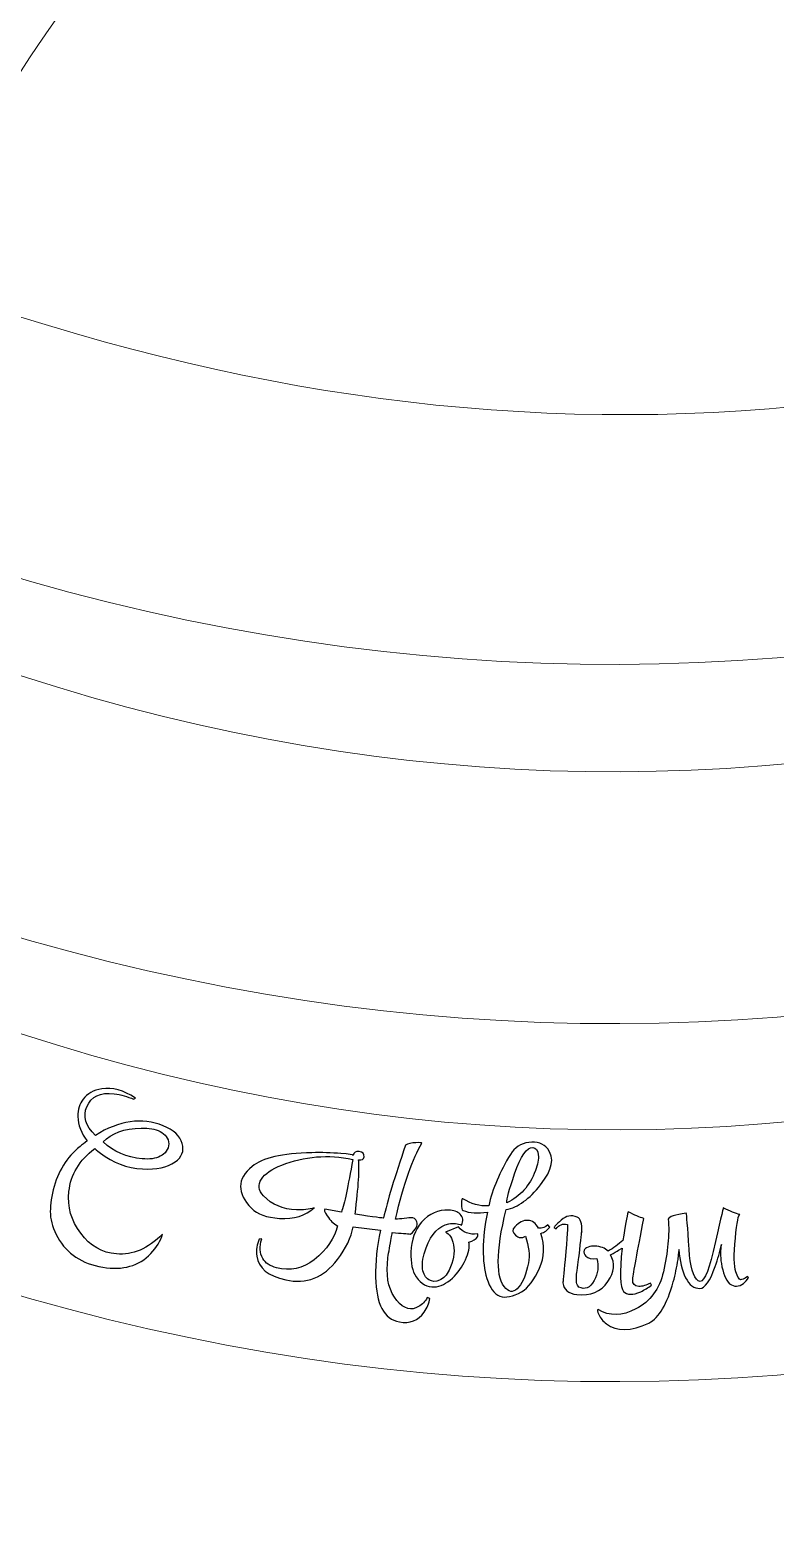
# Model space of a CAD drawing. Header units: centimetres. Extents: x -20 to -6.4, y 3.1 to 19.6.
# Drawn here: x -16.17 to -12.37, y 3.08 to 10.65 of the extents above; entities that cross this region are included whole.
import ezdxf

# ---------------------------------------------------------------- set-up
doc = ezdxf.new("R2010")
doc.units = ezdxf.units.CM
doc.header["$MEASUREMENT"] = 0
doc.layers.add('layer 1', color=7, linetype='Continuous')

msp = doc.modelspace()

# ---------------------------------------------------------------- linework, layer by layer
at = {"layer": 'layer 1', "color": 1, "lineweight": 9}
for points, knots in [([(-16.6372, 9.33466), (-16.8917, 9.57875), (-15.8594, 10.95794), (-15.84365, 10.96815), (-15.84365, 10.96815), (-15.84365, 10.96815), (-15.66168, 11.02669), (-15.66168, 11.02669), (-15.66168, 11.02669), (-14.97503, 11.28237), (-14.34317, 11.82591), (-13.88343, 12.38843), (-13.88343, 12.38843), (-13.70539, 12.60627), (-13.66276, 12.67584), (-13.36201, 12.69129), (-13.36201, 12.69129), (-13.16215, 12.70156), (-12.91121, 12.69092), (-12.69189, 12.69988), (-12.69189, 12.69988), (-12.2211, 12.71911), (-11.81925, 12.78065), (-11.40326, 13.00119), (-11.40326, 13.00119), (-11.40326, 13.00119), (-11.36113, 12.83589), (-11.36113, 12.83589), (-11.36113, 12.83589), (-11.18466, 12.89924), (-11.13487, 12.92668), (-10.97002, 13.03785), (-10.97002, 13.03785), (-10.80898, 13.14645), (-10.63168, 13.28639), (-10.47871, 13.4078), (-10.47871, 13.4078), (-10.37373, 13.34103), (-10.23522, 13.27119), (-10.115, 13.3671), (-10.115, 13.3671), (-10.02052, 13.44248), (-9.89948, 13.78597), (-9.8452, 13.91108), (-9.8452, 13.91108), (-9.77117, 14.08167), (-9.71157, 14.21591), (-9.60102, 14.36301), (-9.60102, 14.36301), (-9.49715, 14.13456), (-9.25132, 13.47704), (-9.62033, 13.33916), (-9.62033, 13.33916), (-9.62033, 13.33916), (-9.72407, 13.31056), (-9.72407, 13.31056), (-9.72407, 13.31056), (-9.72407, 13.31056), (-9.76021, 12.67255), (-9.76021, 12.67255), (-9.76021, 12.67255), (-9.57888, 12.69005), (-9.46102, 12.70468), (-9.30602, 12.81328), (-9.30602, 12.81328), (-8.86304, 13.12367), (-8.79593, 13.79696), (-8.83973, 14.28745), (-8.83973, 14.28745), (-8.88414, 14.78479), (-9.03637, 15.26624), (-9.22524, 15.72594), (-9.22524, 15.72594), (-9.25485, 15.798), (-9.3498, 15.8416), (-9.43915, 15.81849), (-9.43915, 15.81849), (-9.63312, 15.76832), (-9.86188, 15.44425), (-9.97138, 15.29305), (-9.97138, 15.29305), (-9.97138, 15.29305), (-10.07982, 15.3921), (-10.07982, 15.3921), (-10.07982, 15.3921), (-10.07982, 15.3921), (-9.9883, 15.39845), (-9.9883, 15.39845), (-9.9883, 15.39845), (-10.03646, 15.58745), (-10.05621, 15.63299), (-10.15134, 15.81644), (-10.15134, 15.81644), (-10.27769, 16.06006), (-10.49896, 16.1832), (-10.75654, 16.24412), (-10.75654, 16.24412), (-10.75654, 16.24412), (-11.02456, 16.29147), (-11.02456, 16.29147), (-11.02456, 16.29147), (-11.14422, 16.30677), (-11.1513, 16.30621), (-11.27779, 16.33938), (-11.27779, 16.33938), (-11.42765, 16.37868), (-11.5764, 16.42557), (-11.71643, 16.49222), (-11.71643, 16.49222), (-11.58764, 16.66313), (-11.62645, 16.81322), (-11.42104, 17.00673), (-11.42104, 17.00673), (-11.27279, 17.1464), (-11.18721, 17.20042), (-11.23433, 17.42858), (-11.23433, 17.42858), (-11.23433, 17.42858), (-11.28125, 17.72378), (-11.28125, 17.72378), (-11.28125, 17.72378), (-11.32441, 17.90642), (-11.44329, 17.96402), (-11.62526, 17.93273), (-11.62526, 17.93273), (-11.76343, 17.90896), (-11.88521, 17.80249), (-12.01914, 17.73171), (-12.01914, 17.73171), (-12.19409, 17.63925), (-12.36579, 17.58364), (-12.55342, 17.5249), (-12.55342, 17.5249), (-12.26075, 17.88243), (-11.9908, 18.31403), (-11.83277, 18.74992), (-11.83277, 18.74992), (-11.78506, 18.8815), (-11.65393, 19.25537), (-11.86162, 19.32987), (-11.86162, 19.32987), (-12.01035, 19.3832), (-12.12107, 19.17748), (-12.17985, 19.07226), (-12.17985, 19.07226), (-12.39262, 18.69138), (-12.55198, 18.33641), (-12.86181, 18.00914), (-12.86181, 18.00914), (-13.00071, 17.86242), (-13.11167, 17.77911), (-13.28322, 17.6768), (-13.28322, 17.6768), (-13.35659, 17.76237), (-13.4373, 17.81773), (-13.55612, 17.82399), (-13.55612, 17.82399), (-13.77679, 17.83563), (-13.96209, 17.65465), (-13.93555, 17.40521), (-13.93555, 17.40521), (-14.37042, 17.26683), (-14.84834, 17.15783), (-15.2995, 17.28844), (-15.2995, 17.28844), (-15.84988, 17.44777), (-16.10502, 17.89743), (-16.26247, 18.41263), (-16.26247, 18.41263), (-16.28689, 18.49254), (-16.33261, 18.70326), (-16.39846, 18.74768), (-16.39846, 18.74768), (-16.44736, 18.78066), (-16.52832, 18.76311), (-16.56993, 18.71947), (-16.56993, 18.71947), (-16.56993, 18.71947), (-16.58657, 18.69843), (-16.58657, 18.69843), (-16.58657, 18.69843), (-16.60002, 18.78449), (-16.65378, 19.19206), (-16.67576, 19.24246), (-16.67576, 19.24246), (-16.70915, 19.31904), (-16.90267, 19.4015), (-16.95702, 19.09695), (-16.95702, 19.09695), (-16.95702, 19.09695), (-16.96576, 19.03654), (-16.96576, 19.03654), (-16.96576, 19.03654), (-16.97583, 19.11513), (-17.0066, 19.43102), (-17.04281, 19.49165), (-17.04281, 19.49165), (-17.09041, 19.57136), (-17.24954, 19.58329), (-17.30565, 19.33225), (-17.30565, 19.33225), (-17.36433, 19.0697), (-17.32956, 18.61553), (-17.28533, 18.35175), (-17.28533, 18.35175), (-17.28533, 18.35175), (-17.24919, 18.16574), (-17.24919, 18.16574), (-17.24919, 18.16574), (-17.30124, 18.23922), (-17.41696, 18.44195), (-17.53761, 18.35298), (-17.53761, 18.35298), (-17.57412, 18.32605), (-17.59385, 18.26134), (-17.59135, 18.23484), (-17.59135, 18.23484), (-17.59135, 18.23484), (-17.46643, 17.90726), (-17.46643, 17.90726), (-17.46643, 17.90726), (-16.86414, 16.53369), (-15.60738, 16.19785), (-14.24471, 16.54411), (-14.24471, 16.54411), (-14.02737, 16.59934), (-13.85047, 16.66161), (-13.64389, 16.74421), (-13.64389, 16.74421), (-13.64389, 16.74421), (-13.65359, 16.60489), (-13.65359, 16.60489), (-13.65359, 16.60489), (-13.83561, 16.5323), (-13.85814, 16.49251), (-13.95784, 16.32455), (-13.95784, 16.32455), (-13.71888, 16.24311), (-13.56704, 16.18874), (-13.3169, 16.20023), (-13.3169, 16.20023), (-13.20305, 15.96763), (-12.83002, 15.67036), (-12.64121, 15.50719), (-12.64121, 15.50719), (-12.49134, 15.37767), (-12.24231, 15.17664), (-12.12528, 15.01422), (-12.12528, 15.01422), (-12.28004, 14.85764), (-12.67313, 14.7749), (-12.87474, 14.72736), (-12.87474, 14.72736), (-13.64406, 14.54596), (-14.58855, 14.37252), (-15.14757, 13.74212), (-15.14757, 13.74212), (-15.14757, 13.74212), (-15.22886, 13.64344), (-15.22886, 13.64344), (-15.22886, 13.64344), (-15.39193, 13.74867), (-15.62739, 13.90481), (-15.80137, 13.98001), (-15.80137, 13.98001), (-15.80137, 13.98001), (-15.89792, 14.01986), (-15.89792, 14.01986), (-15.89792, 14.01986), (-15.95386, 13.81005), (-16.00063, 13.60987), (-15.92797, 13.39165), (-15.92797, 13.39165), (-15.85576, 13.17483), (-15.6964, 13.03996), (-15.49442, 12.95028), (-15.49442, 12.95028), (-15.64179, 12.59634), (-15.62214, 11.87629), (-15.89432, 11.61155), (-15.89432, 11.61155), (-15.99493, 11.51368), (-16.10847, 11.50913), (-16.23823, 11.53917), (-16.23823, 11.53917), (-16.35559, 11.56636), (-16.45513, 11.4017), (-16.50929, 11.31735), (-16.50929, 11.31735), (-16.77318, 10.90638), (-17.01245, 10.45003), (-17.42027, 10.15958), (-17.42027, 10.15958), (-17.62591, 10.01313), (-17.76247, 9.98185), (-17.98329, 9.94225), (-17.98329, 9.94225), (-18.28987, 10.10098), (-18.59729, 10.27568), (-18.90466, 10.46599), (-18.90466, 10.46599), (-19.20207, 10.65102), (-19.59318, 10.55991), (-19.7782, 10.2625), (-19.7782, 10.2625), (-19.96323, 9.9651), (-19.87212, 9.57399), (-19.57471, 9.38896), (-19.57471, 9.38896), (-15.30037, 6.73541), (-11.02743, 6.79646), (-6.75578, 9.38648), (-6.75578, 9.38648), (-6.45701, 9.56739), (-6.36146, 9.95628), (-6.54237, 10.25506), (-6.54237, 10.25506), (-6.72327, 10.55384), (-7.11216, 10.64938), (-7.41094, 10.46848), (-7.41094, 10.46848), (-10.68667, 8.48324), (-13.61469, 8.25206), (-16.6372, 9.33466)], [0, 0, 0, 0, 0.0121951, 0.0121951, 0.0121951, 0.0121951, 0.0243902, 0.0243902, 0.0243902, 0.0243902, 0.0365854, 0.0365854, 0.0365854, 0.0365854, 0.0487805, 0.0487805, 0.0487805, 0.0487805, 0.0609756, 0.0609756, 0.0609756, 0.0609756, 0.0731707, 0.0731707, 0.0731707, 0.0731707, 0.0853659, 0.0853659, 0.0853659, 0.0853659, 0.097561, 0.097561, 0.097561, 0.097561, 0.1097561, 0.1097561, 0.1097561, 0.1097561, 0.1219512, 0.1219512, 0.1219512, 0.1219512, 0.1341463, 0.1341463, 0.1341463, 0.1341463, 0.1463415, 0.1463415, 0.1463415, 0.1463415, 0.1585366, 0.1585366, 0.1585366, 0.1585366, 0.1707317, 0.1707317, 0.1707317, 0.1707317, 0.1829268, 0.1829268, 0.1829268, 0.1829268, 0.195122, 0.195122, 0.195122, 0.195122, 0.2073171, 0.2073171, 0.2073171, 0.2073171, 0.2195122, 0.2195122, 0.2195122, 0.2195122, 0.2317073, 0.2317073, 0.2317073, 0.2317073, 0.2439024, 0.2439024, 0.2439024, 0.2439024, 0.2560976, 0.2560976, 0.2560976, 0.2560976, 0.2682927, 0.2682927, 0.2682927, 0.2682927, 0.2804878, 0.2804878, 0.2804878, 0.2804878, 0.2926829, 0.2926829, 0.2926829, 0.2926829, 0.304878, 0.304878, 0.304878, 0.304878, 0.3170732, 0.3170732, 0.3170732, 0.3170732, 0.3292683, 0.3292683, 0.3292683, 0.3292683, 0.3414634, 0.3414634, 0.3414634, 0.3414634, 0.3536585, 0.3536585, 0.3536585, 0.3536585, 0.3658537, 0.3658537, 0.3658537, 0.3658537, 0.3780488, 0.3780488, 0.3780488, 0.3780488, 0.3902439, 0.3902439, 0.3902439, 0.3902439, 0.402439, 0.402439, 0.402439, 0.402439, 0.4146341, 0.4146341, 0.4146341, 0.4146341, 0.4268293, 0.4268293, 0.4268293, 0.4268293, 0.4390244, 0.4390244, 0.4390244, 0.4390244, 0.4512195, 0.4512195, 0.4512195, 0.4512195, 0.4634146, 0.4634146, 0.4634146, 0.4634146, 0.4756098, 0.4756098, 0.4756098, 0.4756098, 0.4878049, 0.4878049, 0.4878049, 0.4878049, 0.5, 0.5, 0.5, 0.5, 0.5121951, 0.5121951, 0.5121951, 0.5121951, 0.5243902, 0.5243902, 0.5243902, 0.5243902, 0.5365854, 0.5365854, 0.5365854, 0.5365854, 0.5487805, 0.5487805, 0.5487805, 0.5487805, 0.5609756, 0.5609756, 0.5609756, 0.5609756, 0.5731707, 0.5731707, 0.5731707, 0.5731707, 0.5853659, 0.5853659, 0.5853659, 0.5853659, 0.597561, 0.597561, 0.597561, 0.597561, 0.6097561, 0.6097561, 0.6097561, 0.6097561, 0.6219512, 0.6219512, 0.6219512, 0.6219512, 0.6341463, 0.6341463, 0.6341463, 0.6341463, 0.6463415, 0.6463415, 0.6463415, 0.6463415, 0.6585366, 0.6585366, 0.6585366, 0.6585366, 0.6707317, 0.6707317, 0.6707317, 0.6707317, 0.6829268, 0.6829268, 0.6829268, 0.6829268, 0.695122, 0.695122, 0.695122, 0.695122, 0.7073171, 0.7073171, 0.7073171, 0.7073171, 0.7195122, 0.7195122, 0.7195122, 0.7195122, 0.7317073, 0.7317073, 0.7317073, 0.7317073, 0.7439024, 0.7439024, 0.7439024, 0.7439024, 0.7560976, 0.7560976, 0.7560976, 0.7560976, 0.7682927, 0.7682927, 0.7682927, 0.7682927, 0.7804878, 0.7804878, 0.7804878, 0.7804878, 0.7926829, 0.7926829, 0.7926829, 0.7926829, 0.804878, 0.804878, 0.804878, 0.804878, 0.8170732, 0.8170732, 0.8170732, 0.8170732, 0.8292683, 0.8292683, 0.8292683, 0.8292683, 0.8414634, 0.8414634, 0.8414634, 0.8414634, 0.8536585, 0.8536585, 0.8536585, 0.8536585, 0.8658537, 0.8658537, 0.8658537, 0.8658537, 0.8780488, 0.8780488, 0.8780488, 0.8780488, 0.8902439, 0.8902439, 0.8902439, 0.8902439, 0.902439, 0.902439, 0.902439, 0.902439, 0.9146341, 0.9146341, 0.9146341, 0.9146341, 0.9268293, 0.9268293, 0.9268293, 0.9268293, 0.9390244, 0.9390244, 0.9390244, 0.9390244, 0.9512195, 0.9512195, 0.9512195, 0.9512195, 0.9634146, 0.9634146, 0.9634146, 0.9634146, 0.9756098, 0.9756098, 0.9756098, 0.9756098, 1, 1, 1, 1]), ([(-19.57471, 7.55896), (-19.87212, 7.74399), (-19.96323, 8.1351), (-19.7782, 8.4325), (-19.7782, 8.4325), (-19.59318, 8.72991), (-19.20207, 8.82102), (-18.90466, 8.63599), (-18.90466, 8.63599), (-15.07479, 6.25838), (-11.24351, 6.31468), (-7.41094, 8.63848), (-7.41094, 8.63848), (-7.11216, 8.81938), (-6.72327, 8.72384), (-6.54237, 8.42506), (-6.54237, 8.42506), (-6.36146, 8.12628), (-6.45701, 7.73739), (-6.75578, 7.55648), (-6.75578, 7.55648), (-11.02743, 4.96646), (-15.30037, 4.90541), (-19.57471, 7.55896)], [0, 0, 0, 0, 0.1428571, 0.1428571, 0.1428571, 0.1428571, 0.2857143, 0.2857143, 0.2857143, 0.2857143, 0.4285714, 0.4285714, 0.4285714, 0.4285714, 0.5714286, 0.5714286, 0.5714286, 0.5714286, 0.7142857, 0.7142857, 0.7142857, 0.7142857, 1, 1, 1, 1]), ([(-19.57411, 5.73497), (-19.87152, 5.92), (-19.96263, 6.31111), (-19.7776, 6.60851), (-19.7776, 6.60851), (-19.59258, 6.90592), (-19.20147, 6.99703), (-18.90406, 6.812), (-18.90406, 6.812), (-15.07419, 4.43439), (-11.24291, 4.49069), (-7.41034, 6.81449), (-7.41034, 6.81449), (-7.11156, 6.99539), (-6.72267, 6.89985), (-6.54177, 6.60107), (-6.54177, 6.60107), (-6.36086, 6.30229), (-6.45641, 5.9134), (-6.75518, 5.73249), (-6.75518, 5.73249), (-11.02683, 3.14247), (-15.29977, 3.08142), (-19.57411, 5.73497)], [0, 0, 0, 0, 0.1428571, 0.1428571, 0.1428571, 0.1428571, 0.2857143, 0.2857143, 0.2857143, 0.2857143, 0.4285714, 0.4285714, 0.4285714, 0.4285714, 0.5714286, 0.5714286, 0.5714286, 0.5714286, 0.7142857, 0.7142857, 0.7142857, 0.7142857, 1, 1, 1, 1])]:
    msp.add_open_spline(points, degree=3, knots=knots, dxfattribs=at)
at = {"layer": 'layer 1', "color": 250}
for points, knots in [([(-15.63873, 5.20556), (-15.66982, 5.22014), (-15.70295, 5.22972), (-15.73811, 5.23427), (-15.73811, 5.23427), (-15.80869, 5.2424), (-15.85498, 5.22025), (-15.87698, 5.16787), (-15.87698, 5.16787), (-15.898, 5.11944), (-15.88354, 5.07085), (-15.8336, 5.02211), (-15.8336, 5.02211), (-15.71207, 5.0981), (-15.597, 5.1144), (-15.48839, 5.07102), (-15.48839, 5.07102), (-15.43526, 5.04989), (-15.40304, 5.01976), (-15.39174, 4.98065), (-15.39174, 4.98065), (-15.38083, 4.94216), (-15.39281, 4.91094), (-15.42771, 4.88702), (-15.42771, 4.88702), (-15.46781, 4.85914), (-15.52289, 4.84709), (-15.59297, 4.85087), (-15.59297, 4.85087), (-15.67333, 4.85564), (-15.74478, 4.8824), (-15.80734, 4.93113), (-15.80734, 4.93113), (-15.81626, 4.93756), (-15.82618, 4.9453), (-15.83708, 4.95432), (-15.83708, 4.95432), (-15.91541, 4.89545), (-15.95912, 4.82244), (-15.96822, 4.73526), (-15.96822, 4.73526), (-15.97646, 4.65788), (-15.95648, 4.58714), (-15.90827, 4.52303), (-15.90827, 4.52303), (-15.86006, 4.45893), (-15.79936, 4.42382), (-15.72618, 4.41768), (-15.72618, 4.41768), (-15.64434, 4.41044), (-15.56618, 4.44435), (-15.4917, 4.51944), (-15.4917, 4.51944), (-15.50146, 4.48452), (-15.52131, 4.45132), (-15.55124, 4.41985), (-15.55124, 4.41985), (-15.61174, 4.35654), (-15.69331, 4.33321), (-15.79597, 4.34985), (-15.79597, 4.34985), (-15.90245, 4.36797), (-15.97876, 4.41855), (-16.02487, 4.5016), (-16.02487, 4.5016), (-16.04831, 4.54268), (-16.06084, 4.5821), (-16.06248, 4.61987), (-16.06248, 4.61987), (-16.06449, 4.65614), (-16.05969, 4.69756), (-16.04808, 4.74412), (-16.04808, 4.74412), (-16.02475, 4.83774), (-15.9793, 4.91138), (-15.91174, 4.96504), (-15.91174, 4.96504), (-15.90159, 4.97409), (-15.88923, 4.98363), (-15.87462, 4.99367), (-15.87462, 4.99367), (-15.90585, 5.03302), (-15.92186, 5.07435), (-15.92263, 5.11769), (-15.92263, 5.11769), (-15.92365, 5.15372), (-15.91476, 5.18307), (-15.89595, 5.20574), (-15.89595, 5.20574), (-15.87468, 5.23411), (-15.84318, 5.25177), (-15.80145, 5.25874), (-15.80145, 5.25874), (-15.74711, 5.26782), (-15.68996, 5.25226), (-15.63, 5.21206), (-15.63, 5.21206), (-15.63, 5.21206), (-15.63873, 5.20556), (-15.63873, 5.20556)], [0, 0, 0, 0, 0.0384615, 0.0384615, 0.0384615, 0.0384615, 0.0769231, 0.0769231, 0.0769231, 0.0769231, 0.1153846, 0.1153846, 0.1153846, 0.1153846, 0.1538462, 0.1538462, 0.1538462, 0.1538462, 0.1923077, 0.1923077, 0.1923077, 0.1923077, 0.2307692, 0.2307692, 0.2307692, 0.2307692, 0.2692308, 0.2692308, 0.2692308, 0.2692308, 0.3076923, 0.3076923, 0.3076923, 0.3076923, 0.3461538, 0.3461538, 0.3461538, 0.3461538, 0.3846154, 0.3846154, 0.3846154, 0.3846154, 0.4230769, 0.4230769, 0.4230769, 0.4230769, 0.4615385, 0.4615385, 0.4615385, 0.4615385, 0.5, 0.5, 0.5, 0.5, 0.5384615, 0.5384615, 0.5384615, 0.5384615, 0.5769231, 0.5769231, 0.5769231, 0.5769231, 0.6153846, 0.6153846, 0.6153846, 0.6153846, 0.6538462, 0.6538462, 0.6538462, 0.6538462, 0.6923077, 0.6923077, 0.6923077, 0.6923077, 0.7307692, 0.7307692, 0.7307692, 0.7307692, 0.7692308, 0.7692308, 0.7692308, 0.7692308, 0.8076923, 0.8076923, 0.8076923, 0.8076923, 0.8461538, 0.8461538, 0.8461538, 0.8461538, 0.8846154, 0.8846154, 0.8846154, 0.8846154, 0.9230769, 0.9230769, 0.9230769, 0.9230769, 1, 1, 1, 1]), ([(-14.72029, 4.65266), (-14.76347, 4.61231), (-14.8218, 4.59447), (-14.89531, 4.59912), (-14.89531, 4.59912), (-14.96167, 4.60339), (-15.00941, 4.62049), (-15.03856, 4.65041), (-15.03856, 4.65041), (-15.11413, 4.72838), (-15.11312, 4.79953), (-15.03553, 4.86382), (-15.03553, 4.86382), (-14.98324, 4.90712), (-14.88203, 4.93036), (-14.73189, 4.93351), (-14.73189, 4.93351), (-14.6808, 4.93478), (-14.63131, 4.93342), (-14.58345, 4.92943), (-14.58345, 4.92943), (-14.54167, 4.92621), (-14.52071, 4.92304), (-14.52059, 4.91994), (-14.52059, 4.91994), (-14.5186, 4.93564), (-14.50849, 4.94234), (-14.49027, 4.94003), (-14.49027, 4.94003), (-14.47203, 4.93773), (-14.46391, 4.92873), (-14.46589, 4.91303), (-14.46589, 4.91303), (-14.46762, 4.89935), (-14.477, 4.89437), (-14.49402, 4.89806), (-14.49402, 4.89806), (-14.48775, 4.85405), (-14.49353, 4.76139), (-14.51138, 4.62009), (-14.51138, 4.62009), (-14.41491, 4.60584), (-14.36658, 4.59948), (-14.36638, 4.60099), (-14.36638, 4.60099), (-14.34734, 4.68658), (-14.30981, 4.81048), (-14.25382, 4.97269), (-14.25382, 4.97269), (-14.24159, 4.97989), (-14.22437, 4.98388), (-14.20214, 4.98468), (-14.20214, 4.98468), (-14.18144, 4.98567), (-14.17102, 4.9846), (-14.17089, 4.9815), (-14.17089, 4.9815), (-14.2169, 4.90654), (-14.26197, 4.77793), (-14.30608, 4.59569), (-14.30608, 4.59569), (-14.29221, 4.59548), (-14.27742, 4.59645), (-14.26172, 4.59858), (-14.26172, 4.59858), (-14.23981, 4.60096), (-14.2291, 4.60218), (-14.22961, 4.60224), (-14.22961, 4.60224), (-14.21252, 4.60317), (-14.20179, 4.59641), (-14.19745, 4.58197), (-14.19745, 4.58197), (-14.1912, 4.56214), (-14.20183, 4.54111), (-14.22934, 4.51885), (-14.22934, 4.51885), (-14.24504, 4.52083), (-14.27584, 4.52344), (-14.32175, 4.52666), (-14.32175, 4.52666), (-14.32239, 4.5216), (-14.32649, 4.49922), (-14.33409, 4.45953), (-14.33409, 4.45953), (-14.34059, 4.42434), (-14.34494, 4.39401), (-14.34712, 4.36857), (-14.34712, 4.36857), (-14.35223, 4.2874), (-14.33597, 4.22462), (-14.29836, 4.18025), (-14.29836, 4.18025), (-14.26207, 4.1376), (-14.22529, 4.12729), (-14.18803, 4.14934), (-14.18803, 4.14934), (-14.16965, 4.16039), (-14.15485, 4.17576), (-14.14362, 4.19544), (-14.14362, 4.19544), (-14.14362, 4.19544), (-14.13033, 4.19067), (-14.13033, 4.19067), (-14.13033, 4.19067), (-14.13485, 4.16706), (-14.1447, 4.14412), (-14.15987, 4.12185), (-14.15987, 4.12185), (-14.19006, 4.07833), (-14.23206, 4.0615), (-14.28586, 4.0714), (-14.28586, 4.0714), (-14.36379, 4.08587), (-14.40409, 4.16197), (-14.40676, 4.29969), (-14.40676, 4.29969), (-14.4085, 4.37554), (-14.40025, 4.45503), (-14.38204, 4.53814), (-14.38204, 4.53814), (-14.38204, 4.53814), (-14.52173, 4.55656), (-14.52173, 4.55656), (-14.52173, 4.55656), (-14.53123, 4.50168), (-14.55784, 4.44586), (-14.60154, 4.38912), (-14.60154, 4.38912), (-14.67131, 4.29708), (-14.75902, 4.26263), (-14.86466, 4.28576), (-14.86466, 4.28576), (-14.95379, 4.30524), (-15.00296, 4.34567), (-15.01219, 4.40704), (-15.01219, 4.40704), (-15.01652, 4.43795), (-15.01211, 4.46671), (-14.99897, 4.49336), (-14.99897, 4.49336), (-14.99897, 4.49336), (-14.98644, 4.49486), (-14.98644, 4.49486), (-14.98644, 4.49486), (-14.99871, 4.45473), (-14.99701, 4.42133), (-14.98134, 4.39466), (-14.98134, 4.39466), (-14.96731, 4.37127), (-14.9441, 4.35547), (-14.91169, 4.34727), (-14.91169, 4.34727), (-14.84194, 4.32919), (-14.77794, 4.34298), (-14.71969, 4.38862), (-14.71969, 4.38862), (-14.65396, 4.44051), (-14.61453, 4.49805), (-14.60141, 4.56123), (-14.60141, 4.56123), (-14.62115, 4.57195), (-14.63832, 4.58878), (-14.65292, 4.61172), (-14.65292, 4.61172), (-14.66675, 4.63251), (-14.67073, 4.64381), (-14.66484, 4.64565), (-14.66484, 4.64565), (-14.66484, 4.64565), (-14.58109, 4.63043), (-14.58109, 4.63043), (-14.58109, 4.63043), (-14.56603, 4.67227), (-14.54673, 4.76193), (-14.52318, 4.89943), (-14.52318, 4.89943), (-14.64902, 4.92562), (-14.76963, 4.91589), (-14.88498, 4.87027), (-14.88498, 4.87027), (-14.93592, 4.84995), (-14.97031, 4.82625), (-14.98813, 4.79917), (-14.98813, 4.79917), (-15.00774, 4.77026), (-15.00413, 4.74176), (-14.97732, 4.71368), (-14.97732, 4.71368), (-14.93463, 4.66866), (-14.87898, 4.64491), (-14.81034, 4.64241), (-14.81034, 4.64241), (-14.77596, 4.64168), (-14.74595, 4.64509), (-14.72029, 4.65266)], [0, 0, 0, 0, 0.02, 0.02, 0.02, 0.02, 0.04, 0.04, 0.04, 0.04, 0.06, 0.06, 0.06, 0.06, 0.08, 0.08, 0.08, 0.08, 0.1, 0.1, 0.1, 0.1, 0.12, 0.12, 0.12, 0.12, 0.14, 0.14, 0.14, 0.14, 0.16, 0.16, 0.16, 0.16, 0.18, 0.18, 0.18, 0.18, 0.2, 0.2, 0.2, 0.2, 0.22, 0.22, 0.22, 0.22, 0.24, 0.24, 0.24, 0.24, 0.26, 0.26, 0.26, 0.26, 0.28, 0.28, 0.28, 0.28, 0.3, 0.3, 0.3, 0.3, 0.32, 0.32, 0.32, 0.32, 0.34, 0.34, 0.34, 0.34, 0.36, 0.36, 0.36, 0.36, 0.38, 0.38, 0.38, 0.38, 0.4, 0.4, 0.4, 0.4, 0.42, 0.42, 0.42, 0.42, 0.44, 0.44, 0.44, 0.44, 0.46, 0.46, 0.46, 0.46, 0.48, 0.48, 0.48, 0.48, 0.5, 0.5, 0.5, 0.5, 0.52, 0.52, 0.52, 0.52, 0.54, 0.54, 0.54, 0.54, 0.56, 0.56, 0.56, 0.56, 0.58, 0.58, 0.58, 0.58, 0.6, 0.6, 0.6, 0.6, 0.62, 0.62, 0.62, 0.62, 0.64, 0.64, 0.64, 0.64, 0.66, 0.66, 0.66, 0.66, 0.68, 0.68, 0.68, 0.68, 0.7, 0.7, 0.7, 0.7, 0.72, 0.72, 0.72, 0.72, 0.74, 0.74, 0.74, 0.74, 0.76, 0.76, 0.76, 0.76, 0.78, 0.78, 0.78, 0.78, 0.8, 0.8, 0.8, 0.8, 0.82, 0.82, 0.82, 0.82, 0.84, 0.84, 0.84, 0.84, 0.86, 0.86, 0.86, 0.86, 0.88, 0.88, 0.88, 0.88, 0.9, 0.9, 0.9, 0.9, 0.92, 0.92, 0.92, 0.92, 0.94, 0.94, 0.94, 0.94, 0.96, 0.96, 0.96, 0.96, 1, 1, 1, 1]), ([(-13.96222, 4.69924), (-13.9208, 4.6725), (-13.8771, 4.66027), (-13.83111, 4.66255), (-13.83111, 4.66255), (-13.81126, 4.74953), (-13.7743, 4.83698), (-13.72023, 4.9249), (-13.72023, 4.9249), (-13.6987, 4.95976), (-13.66746, 4.98016), (-13.62652, 4.98611), (-13.62652, 4.98611), (-13.58505, 4.99256), (-13.55307, 4.98155), (-13.53058, 4.95308), (-13.53058, 4.95308), (-13.49407, 4.90805), (-13.50608, 4.84698), (-13.56662, 4.7699), (-13.56662, 4.7699), (-13.62348, 4.69785), (-13.68214, 4.65569), (-13.7426, 4.64344), (-13.7426, 4.64344), (-13.79528, 4.42632), (-13.79577, 4.29231), (-13.74404, 4.2414), (-13.74404, 4.2414), (-13.72195, 4.21958), (-13.69969, 4.22228), (-13.67727, 4.24946), (-13.67727, 4.24946), (-13.65642, 4.27515), (-13.6404, 4.31598), (-13.62925, 4.37195), (-13.62925, 4.37195), (-13.62144, 4.41113), (-13.62628, 4.45665), (-13.64379, 4.50851), (-13.64379, 4.50851), (-13.66134, 4.49707), (-13.67816, 4.49863), (-13.69426, 4.5132), (-13.69426, 4.5132), (-13.71086, 4.52727), (-13.71216, 4.54158), (-13.69812, 4.55615), (-13.69812, 4.55615), (-13.67629, 4.57927), (-13.65415, 4.59013), (-13.63171, 4.58873), (-13.63171, 4.58873), (-13.60977, 4.58785), (-13.59161, 4.57477), (-13.57724, 4.54951), (-13.57724, 4.54951), (-13.55735, 4.54816), (-13.54168, 4.55376), (-13.53023, 4.56633), (-13.53023, 4.56633), (-13.53023, 4.56633), (-13.51971, 4.55467), (-13.51971, 4.55467), (-13.51971, 4.55467), (-13.53223, 4.53854), (-13.54748, 4.52782), (-13.56544, 4.52251), (-13.56544, 4.52251), (-13.54453, 4.46089), (-13.5468, 4.40196), (-13.57225, 4.34572), (-13.57225, 4.34572), (-13.59932, 4.28542), (-13.62986, 4.24534), (-13.6639, 4.22549), (-13.6639, 4.22549), (-13.75208, 4.17338), (-13.81092, 4.19608), (-13.84041, 4.29358), (-13.84041, 4.29358), (-13.86604, 4.37825), (-13.86516, 4.49081), (-13.83777, 4.63127), (-13.83777, 4.63127), (-13.88691, 4.62342), (-13.92822, 4.62616), (-13.9617, 4.63949), (-13.9617, 4.63949), (-13.96727, 4.64163), (-13.97014, 4.65291), (-13.97031, 4.67334), (-13.97031, 4.67334), (-13.96996, 4.69376), (-13.96727, 4.70238), (-13.96222, 4.69924)], [0, 0, 0, 0, 0.04, 0.04, 0.04, 0.04, 0.08, 0.08, 0.08, 0.08, 0.12, 0.12, 0.12, 0.12, 0.16, 0.16, 0.16, 0.16, 0.2, 0.2, 0.2, 0.2, 0.24, 0.24, 0.24, 0.24, 0.28, 0.28, 0.28, 0.28, 0.32, 0.32, 0.32, 0.32, 0.36, 0.36, 0.36, 0.36, 0.4, 0.4, 0.4, 0.4, 0.44, 0.44, 0.44, 0.44, 0.48, 0.48, 0.48, 0.48, 0.52, 0.52, 0.52, 0.52, 0.56, 0.56, 0.56, 0.56, 0.6, 0.6, 0.6, 0.6, 0.64, 0.64, 0.64, 0.64, 0.68, 0.68, 0.68, 0.68, 0.72, 0.72, 0.72, 0.72, 0.76, 0.76, 0.76, 0.76, 0.8, 0.8, 0.8, 0.8, 0.84, 0.84, 0.84, 0.84, 0.88, 0.88, 0.88, 0.88, 0.92, 0.92, 0.92, 0.92, 1, 1, 1, 1]), ([(-13.96982, 4.56398), (-13.98876, 4.57363), (-14.01035, 4.576), (-14.03462, 4.57111), (-14.03462, 4.57111), (-14.08366, 4.56185), (-14.12201, 4.52137), (-14.14968, 4.4497), (-14.14968, 4.4497), (-14.16563, 4.40756), (-14.17155, 4.37158), (-14.16745, 4.34172), (-14.16745, 4.34172), (-14.16368, 4.31546), (-14.15311, 4.29703), (-14.13576, 4.28644), (-14.13576, 4.28644), (-14.1189, 4.27638), (-14.10079, 4.27545), (-14.08147, 4.28367), (-14.08147, 4.28367), (-14.06106, 4.29286), (-14.04486, 4.30992), (-14.03285, 4.33487), (-14.03285, 4.33487), (-14.01058, 4.38076), (-14.00301, 4.42407), (-14.01014, 4.46482), (-14.01014, 4.46482), (-14.01653, 4.4999), (-14.03027, 4.52105), (-14.05137, 4.52826), (-14.05137, 4.52826), (-14.05137, 4.52826), (-13.98482, 4.55554), (-13.98482, 4.55554), (-13.98482, 4.55554), (-13.96276, 4.52681), (-13.93014, 4.51493), (-13.88696, 4.51989), (-13.88696, 4.51989), (-13.88513, 4.51571), (-13.88564, 4.51062), (-13.8885, 4.50464), (-13.8885, 4.50464), (-13.89468, 4.4937), (-13.90945, 4.48475), (-13.93281, 4.47776), (-13.93281, 4.47776), (-13.92737, 4.45397), (-13.93273, 4.42408), (-13.94887, 4.3881), (-13.94887, 4.3881), (-13.96553, 4.35215), (-13.9878, 4.32108), (-14.01572, 4.29489), (-14.01572, 4.29489), (-14.04632, 4.26629), (-14.07698, 4.25124), (-14.10773, 4.24974), (-14.10773, 4.24974), (-14.14311, 4.24745), (-14.17419, 4.26462), (-14.20094, 4.30126), (-14.20094, 4.30126), (-14.21996, 4.32931), (-14.22856, 4.37115), (-14.22676, 4.42677), (-14.22676, 4.42677), (-14.22456, 4.49005), (-14.20664, 4.54076), (-14.17301, 4.57892), (-14.17301, 4.57892), (-14.13343, 4.62342), (-14.08738, 4.64433), (-14.03487, 4.64166), (-14.03487, 4.64166), (-14.00938, 4.64036), (-13.98981, 4.63323), (-13.97616, 4.62027), (-13.97616, 4.62027), (-13.96108, 4.60519), (-13.95897, 4.58643), (-13.96982, 4.56398)], [0, 0, 0, 0, 0.0454545, 0.0454545, 0.0454545, 0.0454545, 0.0909091, 0.0909091, 0.0909091, 0.0909091, 0.1363636, 0.1363636, 0.1363636, 0.1363636, 0.1818182, 0.1818182, 0.1818182, 0.1818182, 0.2272727, 0.2272727, 0.2272727, 0.2272727, 0.2727273, 0.2727273, 0.2727273, 0.2727273, 0.3181818, 0.3181818, 0.3181818, 0.3181818, 0.3636364, 0.3636364, 0.3636364, 0.3636364, 0.4090909, 0.4090909, 0.4090909, 0.4090909, 0.4545455, 0.4545455, 0.4545455, 0.4545455, 0.5, 0.5, 0.5, 0.5, 0.5454545, 0.5454545, 0.5454545, 0.5454545, 0.5909091, 0.5909091, 0.5909091, 0.5909091, 0.6363636, 0.6363636, 0.6363636, 0.6363636, 0.6818182, 0.6818182, 0.6818182, 0.6818182, 0.7272727, 0.7272727, 0.7272727, 0.7272727, 0.7727273, 0.7727273, 0.7727273, 0.7727273, 0.8181818, 0.8181818, 0.8181818, 0.8181818, 0.8636364, 0.8636364, 0.8636364, 0.8636364, 0.9090909, 0.9090909, 0.9090909, 0.9090909, 1, 1, 1, 1]), ([(-13.34487, 4.43716), (-13.34343, 4.44281), (-13.33688, 4.44777), (-13.32521, 4.45205), (-13.32521, 4.45205), (-13.31406, 4.45683), (-13.30286, 4.45881), (-13.29162, 4.45798), (-13.29162, 4.45798), (-13.26147, 4.45646), (-13.2386, 4.44765), (-13.22301, 4.43158), (-13.22301, 4.43158), (-13.19624, 4.44838), (-13.17102, 4.46668), (-13.14736, 4.48648), (-13.14736, 4.48648), (-13.13739, 4.56068), (-13.12852, 4.60933), (-13.12074, 4.63244), (-13.12074, 4.63244), (-13.0883, 4.61615), (-13.06181, 4.60486), (-13.04128, 4.59856), (-13.04128, 4.59856), (-13.07561, 4.42542), (-13.09428, 4.32221), (-13.09728, 4.28898), (-13.09728, 4.28898), (-13.09942, 4.26495), (-13.08927, 4.25287), (-13.0668, 4.25274), (-13.0668, 4.25274), (-13.04892, 4.25202), (-13.02909, 4.25746), (-13.00734, 4.26906), (-13.00734, 4.26906), (-13.00733, 4.26855), (-13.00574, 4.26501), (-13.00256, 4.25842), (-13.00256, 4.25842), (-13.01919, 4.24538), (-13.03738, 4.23435), (-13.05714, 4.22533), (-13.05714, 4.22533), (-13.09717, 4.20729), (-13.12627, 4.20781), (-13.14447, 4.2269), (-13.14447, 4.2269), (-13.1627, 4.24804), (-13.16523, 4.32178), (-13.15207, 4.44811), (-13.15207, 4.44811), (-13.15207, 4.44811), (-13.17102, 4.43706), (-13.17102, 4.43706), (-13.17102, 4.43706), (-13.17859, 4.43182), (-13.19199, 4.42394), (-13.21122, 4.41341), (-13.21122, 4.41341), (-13.18649, 4.37094), (-13.19083, 4.32568), (-13.22422, 4.27762), (-13.22422, 4.27762), (-13.25957, 4.22546), (-13.31255, 4.20311), (-13.38314, 4.21059), (-13.38314, 4.21059), (-13.42561, 4.216), (-13.44892, 4.23576), (-13.45307, 4.2699), (-13.45307, 4.2699), (-13.45366, 4.27449), (-13.44999, 4.31387), (-13.44207, 4.38803), (-13.44207, 4.38803), (-13.43182, 4.50614), (-13.42798, 4.56595), (-13.43057, 4.56743), (-13.43057, 4.56743), (-13.45417, 4.57417), (-13.47344, 4.5667), (-13.48839, 4.54501), (-13.48839, 4.54501), (-13.48839, 4.54501), (-13.49772, 4.55327), (-13.49772, 4.55327), (-13.49772, 4.55327), (-13.49977, 4.55374), (-13.48772, 4.56595), (-13.46159, 4.58988), (-13.46159, 4.58988), (-13.43644, 4.61277), (-13.40947, 4.61782), (-13.38066, 4.60504), (-13.38066, 4.60504), (-13.36319, 4.59871), (-13.35536, 4.57357), (-13.35716, 4.52962), (-13.35716, 4.52962), (-13.35727, 4.53575), (-13.36169, 4.49534), (-13.37042, 4.4084), (-13.37042, 4.4084), (-13.37178, 4.39816), (-13.37406, 4.38255), (-13.37728, 4.36156), (-13.37728, 4.36156), (-13.38049, 4.34006), (-13.38253, 4.32446), (-13.38338, 4.31474), (-13.38338, 4.31474), (-13.38688, 4.28048), (-13.38319, 4.25859), (-13.3723, 4.24907), (-13.3723, 4.24907), (-13.34089, 4.23326), (-13.31478, 4.24443), (-13.29399, 4.28257), (-13.29399, 4.28257), (-13.27469, 4.31863), (-13.26996, 4.35573), (-13.2798, 4.39386), (-13.2798, 4.39386), (-13.30631, 4.39085), (-13.32526, 4.39487), (-13.33669, 4.40591), (-13.33669, 4.40591), (-13.345, 4.41496), (-13.34774, 4.42537), (-13.34487, 4.43716)], [0, 0, 0, 0, 0.0294118, 0.0294118, 0.0294118, 0.0294118, 0.0588235, 0.0588235, 0.0588235, 0.0588235, 0.0882353, 0.0882353, 0.0882353, 0.0882353, 0.1176471, 0.1176471, 0.1176471, 0.1176471, 0.1470588, 0.1470588, 0.1470588, 0.1470588, 0.1764706, 0.1764706, 0.1764706, 0.1764706, 0.2058824, 0.2058824, 0.2058824, 0.2058824, 0.2352941, 0.2352941, 0.2352941, 0.2352941, 0.2647059, 0.2647059, 0.2647059, 0.2647059, 0.2941176, 0.2941176, 0.2941176, 0.2941176, 0.3235294, 0.3235294, 0.3235294, 0.3235294, 0.3529412, 0.3529412, 0.3529412, 0.3529412, 0.3823529, 0.3823529, 0.3823529, 0.3823529, 0.4117647, 0.4117647, 0.4117647, 0.4117647, 0.4411765, 0.4411765, 0.4411765, 0.4411765, 0.4705882, 0.4705882, 0.4705882, 0.4705882, 0.5, 0.5, 0.5, 0.5, 0.5294118, 0.5294118, 0.5294118, 0.5294118, 0.5588235, 0.5588235, 0.5588235, 0.5588235, 0.5882353, 0.5882353, 0.5882353, 0.5882353, 0.6176471, 0.6176471, 0.6176471, 0.6176471, 0.6470588, 0.6470588, 0.6470588, 0.6470588, 0.6764706, 0.6764706, 0.6764706, 0.6764706, 0.7058824, 0.7058824, 0.7058824, 0.7058824, 0.7352941, 0.7352941, 0.7352941, 0.7352941, 0.7647059, 0.7647059, 0.7647059, 0.7647059, 0.7941176, 0.7941176, 0.7941176, 0.7941176, 0.8235294, 0.8235294, 0.8235294, 0.8235294, 0.8529412, 0.8529412, 0.8529412, 0.8529412, 0.8823529, 0.8823529, 0.8823529, 0.8823529, 0.9117647, 0.9117647, 0.9117647, 0.9117647, 0.9411765, 0.9411765, 0.9411765, 0.9411765, 1, 1, 1, 1]), ([(-12.82508, 4.62626), (-12.82301, 4.61821), (-12.81825, 4.55687), (-12.81077, 4.44226), (-12.81077, 4.44226), (-12.80499, 4.35362), (-12.78944, 4.29964), (-12.76414, 4.28031), (-12.76414, 4.28031), (-12.74015, 4.26551), (-12.71501, 4.31524), (-12.68869, 4.4295), (-12.68869, 4.4295), (-12.65477, 4.57598), (-12.63737, 4.65027), (-12.63647, 4.65238), (-12.63647, 4.65238), (-12.60159, 4.63521), (-12.57348, 4.62375), (-12.55212, 4.61798), (-12.55212, 4.61798), (-12.55949, 4.62107), (-12.5671, 4.58093), (-12.57496, 4.49754), (-12.57496, 4.49754), (-12.58319, 4.41209), (-12.58255, 4.35509), (-12.57301, 4.32656), (-12.57301, 4.32656), (-12.56472, 4.30151), (-12.5567, 4.28823), (-12.54893, 4.28669), (-12.54893, 4.28669), (-12.54373, 4.28549), (-12.5318, 4.29088), (-12.51314, 4.30284), (-12.51314, 4.30284), (-12.51314, 4.30284), (-12.50816, 4.29702), (-12.50816, 4.29702), (-12.50816, 4.29702), (-12.51456, 4.28535), (-12.52337, 4.27531), (-12.53459, 4.2669), (-12.53459, 4.2669), (-12.55702, 4.2501), (-12.58027, 4.2496), (-12.60432, 4.26542), (-12.60432, 4.26542), (-12.62524, 4.28811), (-12.63925, 4.32249), (-12.64635, 4.36858), (-12.64635, 4.36858), (-12.65248, 4.40757), (-12.65255, 4.44005), (-12.64657, 4.46601), (-12.64657, 4.46601), (-12.65436, 4.42868), (-12.66472, 4.39142), (-12.67765, 4.35425), (-12.67765, 4.35425), (-12.70397, 4.27938), (-12.73018, 4.24212), (-12.7563, 4.24246), (-12.7563, 4.24246), (-12.78533, 4.24057), (-12.80953, 4.25868), (-12.82891, 4.29681), (-12.82891, 4.29681), (-12.84712, 4.33296), (-12.85845, 4.38109), (-12.86288, 4.44116), (-12.86288, 4.44116), (-12.86074, 4.43976), (-12.86219, 4.42279), (-12.86723, 4.39022), (-12.86723, 4.39022), (-12.87288, 4.35149), (-12.88089, 4.31337), (-12.89123, 4.27586), (-12.89123, 4.27586), (-12.92219, 4.16232), (-12.96366, 4.09234), (-13.01565, 4.06593), (-13.01565, 4.06593), (-13.10695, 4.02262), (-13.179, 4.02125), (-13.23178, 4.0618), (-13.23178, 4.0618), (-13.24901, 4.07499), (-13.2618, 4.09078), (-13.27017, 4.10917), (-13.27017, 4.10917), (-13.27792, 4.12606), (-13.27923, 4.13441), (-13.27411, 4.13424), (-13.27411, 4.13424), (-13.21613, 4.10017), (-13.15199, 4.10128), (-13.08172, 4.13758), (-13.08172, 4.13758), (-13.00801, 4.17615), (-12.96123, 4.23932), (-12.94138, 4.32707), (-12.94138, 4.32707), (-12.91869, 4.42626), (-12.91046, 4.51582), (-12.9167, 4.59572), (-12.9167, 4.59572), (-12.91387, 4.60716), (-12.88333, 4.61734), (-12.82508, 4.62626)], [0, 0, 0, 0, 0.0344828, 0.0344828, 0.0344828, 0.0344828, 0.0689655, 0.0689655, 0.0689655, 0.0689655, 0.1034483, 0.1034483, 0.1034483, 0.1034483, 0.137931, 0.137931, 0.137931, 0.137931, 0.1724138, 0.1724138, 0.1724138, 0.1724138, 0.2068966, 0.2068966, 0.2068966, 0.2068966, 0.2413793, 0.2413793, 0.2413793, 0.2413793, 0.2758621, 0.2758621, 0.2758621, 0.2758621, 0.3103448, 0.3103448, 0.3103448, 0.3103448, 0.3448276, 0.3448276, 0.3448276, 0.3448276, 0.3793103, 0.3793103, 0.3793103, 0.3793103, 0.4137931, 0.4137931, 0.4137931, 0.4137931, 0.4482759, 0.4482759, 0.4482759, 0.4482759, 0.4827586, 0.4827586, 0.4827586, 0.4827586, 0.5172414, 0.5172414, 0.5172414, 0.5172414, 0.5517241, 0.5517241, 0.5517241, 0.5517241, 0.5862069, 0.5862069, 0.5862069, 0.5862069, 0.6206897, 0.6206897, 0.6206897, 0.6206897, 0.6551724, 0.6551724, 0.6551724, 0.6551724, 0.6896552, 0.6896552, 0.6896552, 0.6896552, 0.7241379, 0.7241379, 0.7241379, 0.7241379, 0.7586207, 0.7586207, 0.7586207, 0.7586207, 0.7931034, 0.7931034, 0.7931034, 0.7931034, 0.8275862, 0.8275862, 0.8275862, 0.8275862, 0.862069, 0.862069, 0.862069, 0.862069, 0.8965517, 0.8965517, 0.8965517, 0.8965517, 0.9310345, 0.9310345, 0.9310345, 0.9310345, 1, 1, 1, 1])]:
    msp.add_open_spline(points, degree=3, knots=knots, dxfattribs=at)
at = {"layer": 'layer 1', "color": 7}
for points, knots in [([(-15.45916, 4.9793), (-15.46178, 5.00678), (-15.47684, 5.02763), (-15.50434, 5.04185), (-15.50434, 5.04185), (-15.52911, 5.05434), (-15.56105, 5.06019), (-15.60018, 5.05942), (-15.60018, 5.05942), (-15.68697, 5.05738), (-15.75152, 5.03375), (-15.79383, 4.98853), (-15.79383, 4.98853), (-15.74093, 4.93904), (-15.67467, 4.91042), (-15.59505, 4.90269), (-15.59505, 4.90269), (-15.55753, 4.89912), (-15.52702, 4.90336), (-15.50351, 4.91538), (-15.50351, 4.91538), (-15.47714, 4.92828), (-15.46236, 4.94958), (-15.45916, 4.9793)], [0, 0, 0, 0, 0.1428571, 0.1428571, 0.1428571, 0.1428571, 0.2857143, 0.2857143, 0.2857143, 0.2857143, 0.4285714, 0.4285714, 0.4285714, 0.4285714, 0.5714286, 0.5714286, 0.5714286, 0.5714286, 0.7142857, 0.7142857, 0.7142857, 0.7142857, 1, 1, 1, 1]), ([(-13.73818, 4.67859), (-13.67127, 4.71015), (-13.62286, 4.76472), (-13.59295, 4.84233), (-13.59295, 4.84233), (-13.58119, 4.87379), (-13.5764, 4.90051), (-13.57859, 4.9225), (-13.57859, 4.9225), (-13.58074, 4.94602), (-13.58997, 4.95843), (-13.60629, 4.95972), (-13.60629, 4.95972), (-13.63637, 4.96228), (-13.66724, 4.91762), (-13.69892, 4.82574), (-13.69892, 4.82574), (-13.72734, 4.74555), (-13.74042, 4.6965), (-13.73818, 4.67859)], [0, 0, 0, 0, 0.1666667, 0.1666667, 0.1666667, 0.1666667, 0.3333333, 0.3333333, 0.3333333, 0.3333333, 0.5, 0.5, 0.5, 0.5, 0.6666667, 0.6666667, 0.6666667, 0.6666667, 1, 1, 1, 1])]:
    msp.add_open_spline(points, degree=3, knots=knots, dxfattribs=at)

doc.saveas('drawing.dxf')
